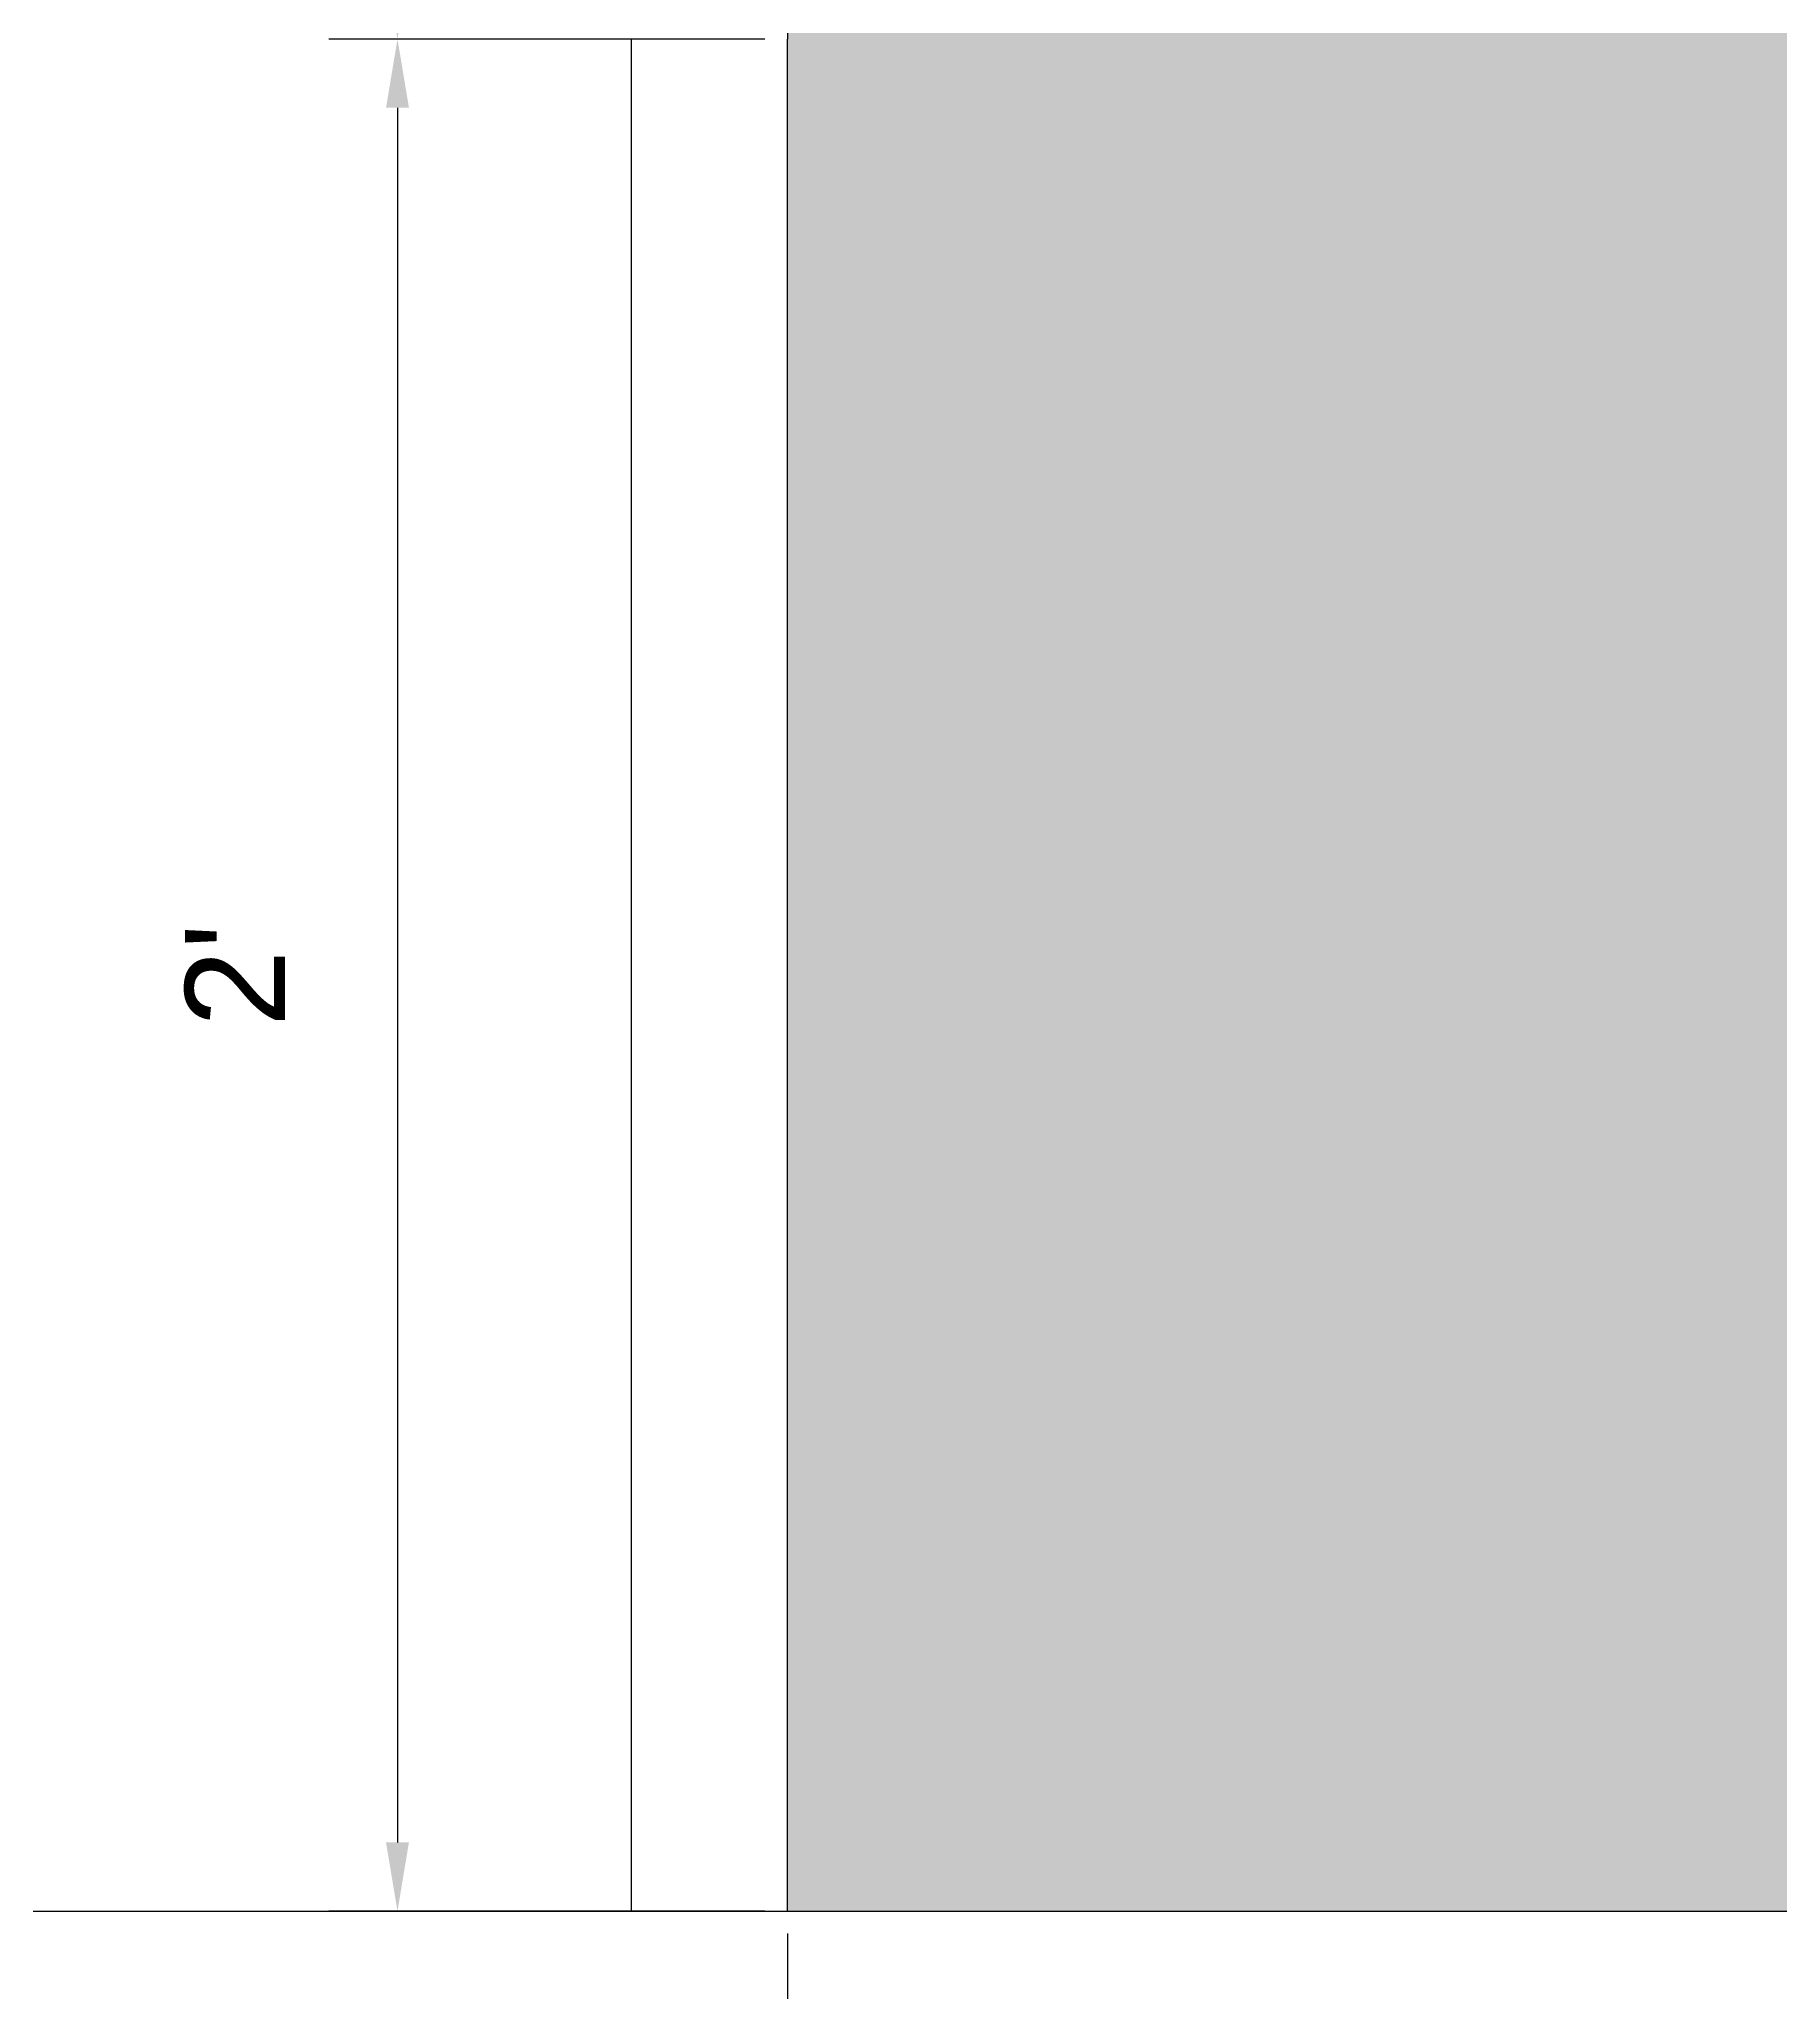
# Model space of a CAD drawing. Header units: inches. Extents: x -73 to 182, y -44 to 88.
# Drawn here: x 28.65 to 50.99, y 0.2 to 25.25 of the extents above; entities that cross this region are included whole.
import ezdxf

# ---------------------------------------------------------------- set-up
doc = ezdxf.new("R2010")
doc.units = ezdxf.units.IN
doc.header["$LTSCALE"] = 0.3
doc.header["$MEASUREMENT"] = 0
for name, color, linetype in [('-Dimensions', 7, 'Continuous'), ('Fills', 7, 'Continuous'), ('Lines & Shapes', 7, 'Continuous')]:
    doc.layers.add(name, color=color, linetype=linetype)
doc.styles.get("Standard").update_dxf_attribs({"font": 'arial.ttf'})
doc.dimstyles.new('Annotative', dxfattribs={"dimscale": 0, "dimtxt": 0.18, "dimasz": 0.18, "dimexe": 0.18, "dimexo": 0.0625, "dimgap": 0.09, "dimtad": 0, "dimtih": 1, "dimtoh": 1, "dimdec": 4, "dimzin": 0, "dimdsep": 46, "dimtxsty": 'Standard', "dimcen": 0.09, "dimadec": 0, "dimazin": 0, "dimtfac": 1, "dimtdec": 4, "dimtofl": 0, "dimtmove": 0, "dimatfit": 3, "dimfxl": 1, "dimtolj": 1, "dimtzin": 0, "dimarcsym": 0})

# ---------------------------------------------------------------- blocks, each defined once
blk = doc.blocks.new('*D39')
at = {"layer": '-Dimensions', "color": 0, "lineweight": -2, "transparency": 16777216}
for p, q in [((49.962, 37.25), (32.37, 37.25)), ((33.25, 26.13), (33.25, 36.37)), ((37.962, 25.25), (32.37, 25.25))]:
    blk.add_line(p, q, dxfattribs=at)
at = {"layer": '-Dimensions', "color": 0, "lineweight": 9, "transparency": 16777216}
for points in [[(33.103, 36.37), (33.397, 36.37), (33.25, 37.25)], [(33.103, 26.13), (33.397, 26.13), (33.25, 25.25)]]:
    blk.add_solid(points, dxfattribs=at)
at = {"layer": 'Defpoints', "color": 0, "lineweight": 9, "transparency": 16777216}
for p in [(33.25, 37.25), (50.25, 37.25), (38.25, 25.25)]:
    blk.add_point(p, dxfattribs=at)
at = {"layer": '-Dimensions', "color": 0, "transparency": 16777216, "insert": (31.167, 31.25), "char_height": 1.28, "attachment_point": 5, "rotation": 90}
blk.add_mtext("\\A1;1'", dxfattribs=at)
blk = doc.blocks.new('*D37')
at = {"layer": '-Dimensions', "color": 0, "lineweight": -2, "transparency": 16777216}
for p, q in [((49.962, 61.25), (8.37, 61.25)), ((9.25, 2.13), (9.25, 60.37)), ((25.962, 1.25), (8.37, 1.25))]:
    blk.add_line(p, q, dxfattribs=at)
at = {"layer": '-Dimensions', "color": 0, "lineweight": 9, "transparency": 16777216}
for points in [[(9.103, 60.37), (9.397, 60.37), (9.25, 61.25)], [(9.103, 2.13), (9.397, 2.13), (9.25, 1.25)]]:
    blk.add_solid(points, dxfattribs=at)
at = {"layer": 'Defpoints', "color": 0, "lineweight": 9, "transparency": 16777216}
for p in [(9.25, 61.25), (50.25, 61.25), (26.25, 1.25)]:
    blk.add_point(p, dxfattribs=at)
at = {"layer": '-Dimensions', "color": 0, "transparency": 16777216, "insert": (7.159, 31.25), "char_height": 1.28, "attachment_point": 5, "rotation": 90}
blk.add_mtext("\\A1;5'", dxfattribs=at)
blk = doc.blocks.new('*D36')
at = {"layer": '-Dimensions', "color": 0, "lineweight": -2, "transparency": 16777216}
for p, q in [((26.25, 0.962), (26.25, -11.63)), ((38.25, 0.962), (38.25, -11.63)), ((27.13, -10.75), (37.37, -10.75))]:
    blk.add_line(p, q, dxfattribs=at)
at = {"layer": '-Dimensions', "color": 0, "lineweight": 9, "transparency": 16777216}
for points in [[(27.13, -10.603), (27.13, -10.897), (26.25, -10.75)], [(37.37, -10.603), (37.37, -10.897), (38.25, -10.75)]]:
    blk.add_solid(points, dxfattribs=at)
at = {"layer": 'Defpoints', "color": 0, "lineweight": 9, "transparency": 16777216}
for p in [(26.25, 1.25), (38.25, 1.25), (38.25, -10.75)]:
    blk.add_point(p, dxfattribs=at)
at = {"layer": '-Dimensions', "color": 0, "transparency": 16777216, "insert": (32.25, -12.833), "char_height": 1.28, "attachment_point": 5}
blk.add_mtext("\\A1;1'", dxfattribs=at)
blk = doc.blocks.new('*D35')
at = {"layer": '-Dimensions', "color": 0, "lineweight": -2, "transparency": 16777216}
for p, q in [((38.25, 0.962), (38.25, -11.63)), ((62.25, 0.962), (62.25, -11.63)), ((39.13, -10.75), (61.37, -10.75))]:
    blk.add_line(p, q, dxfattribs=at)
at = {"layer": '-Dimensions', "color": 0, "lineweight": 9, "transparency": 16777216}
for points in [[(39.13, -10.603), (39.13, -10.897), (38.25, -10.75)], [(61.37, -10.603), (61.37, -10.897), (62.25, -10.75)]]:
    blk.add_solid(points, dxfattribs=at)
at = {"layer": 'Defpoints', "color": 0, "lineweight": 9, "transparency": 16777216}
for p in [(38.25, 1.25), (62.25, 1.25), (62.25, -10.75)]:
    blk.add_point(p, dxfattribs=at)
at = {"layer": '-Dimensions', "color": 0, "transparency": 16777216, "insert": (50.25, -12.833), "char_height": 1.28, "attachment_point": 5}
blk.add_mtext("\\A1;2'", dxfattribs=at)
blk = doc.blocks.new('*D33')
at = {"layer": '-Dimensions', "color": 0, "lineweight": -2, "transparency": 16777216}
for p, q in [((37.962, 25.25), (32.37, 25.25)), ((33.25, 24.37), (33.25, 2.13)), ((37.962, 1.25), (32.37, 1.25))]:
    blk.add_line(p, q, dxfattribs=at)
at = {"layer": '-Dimensions', "color": 0, "lineweight": 9, "transparency": 16777216}
for points in [[(33.103, 24.37), (33.397, 24.37), (33.25, 25.25)], [(33.103, 2.13), (33.397, 2.13), (33.25, 1.25)]]:
    blk.add_solid(points, dxfattribs=at)
at = {"layer": 'Defpoints', "color": 0, "lineweight": 9, "transparency": 16777216}
for p in [(38.25, 25.25), (33.25, 1.25), (38.25, 1.25)]:
    blk.add_point(p, dxfattribs=at)
at = {"layer": '-Dimensions', "color": 0, "transparency": 16777216, "insert": (31.167, 13.25), "char_height": 1.28, "attachment_point": 5, "rotation": 90}
blk.add_mtext("\\A1;2'", dxfattribs=at)
blk = doc.blocks.new('*D32')
at = {"layer": '-Dimensions', "color": 0, "lineweight": -2, "transparency": 16777216}
for p, q in [((26.25, 0.962), (26.25, -17.63)), ((74.25, 0.962), (74.25, -17.63)), ((27.13, -16.75), (73.37, -16.75))]:
    blk.add_line(p, q, dxfattribs=at)
at = {"layer": '-Dimensions', "color": 0, "lineweight": 9, "transparency": 16777216}
for points in [[(27.13, -16.603), (27.13, -16.897), (26.25, -16.75)], [(73.37, -16.603), (73.37, -16.897), (74.25, -16.75)]]:
    blk.add_solid(points, dxfattribs=at)
at = {"layer": 'Defpoints', "color": 0, "lineweight": 9, "transparency": 16777216}
for p in [(26.25, 1.25), (74.25, 1.25), (74.25, -16.75)]:
    blk.add_point(p, dxfattribs=at)
at = {"layer": '-Dimensions', "color": 0, "transparency": 16777216, "insert": (50.25, -18.83), "char_height": 1.28, "attachment_point": 5}
blk.add_mtext("\\A1;4'", dxfattribs=at)
blk = doc.blocks.new('*D31')
at = {"layer": '-Dimensions', "color": 0, "lineweight": -2, "transparency": 16777216}
for p, q in [((50.538, 37.25), (68.13, 37.25)), ((67.25, 36.37), (67.25, 2.13)), ((62.538, 1.25), (68.13, 1.25))]:
    blk.add_line(p, q, dxfattribs=at)
at = {"layer": '-Dimensions', "color": 0, "lineweight": 9, "transparency": 16777216}
for points in [[(67.103, 36.37), (67.397, 36.37), (67.25, 37.25)], [(67.103, 2.13), (67.397, 2.13), (67.25, 1.25)]]:
    blk.add_solid(points, dxfattribs=at)
at = {"layer": 'Defpoints', "color": 0, "lineweight": 9, "transparency": 16777216}
for p in [(50.25, 37.25), (62.25, 1.25), (67.25, 1.25)]:
    blk.add_point(p, dxfattribs=at)
at = {"layer": '-Dimensions', "color": 0, "transparency": 16777216, "insert": (69.344, 19.25), "char_height": 1.28, "attachment_point": 5, "rotation": 90}
blk.add_mtext("\\A1;3'", dxfattribs=at)

msp = doc.modelspace()

# ---------------------------------------------------------------- hatches: boundary and pattern name
at = {"layer": 'Fills'}
h = msp.add_hatch(color=256, dxfattribs=at)
h.dxf.hatch_style = 1
h.paths.add_polyline_path([(62.25, 25.25, 1), (38.25, 25.25), (38.25, 1.25), (62.25, 1.25)])

# ---------------------------------------------------------------- linework, layer by layer
at = {"layer": 'Lines & Shapes'}
for points in [[(36.25, 1.25), (36.25, 25.25)], [(38.25, 1.25), (38.25, 25.25)], [(20.25, 1.25), (80.25, 1.25)]]:
    msp.add_lwpolyline(points, dxfattribs=at)
msp.add_arc((50.25, 25.25), 12, 0, 180, dxfattribs=at)

# ---------------------------------------------------------------- dimensions: what is measured, and where the dimension line sits
at = {"layer": '-Dimensions'}
for base, p1, p2, picture, middle in [((9.25, 61.25), (26.25, 1.25), (50.25, 61.25), '*D37', (7.159, 31.25)), ((33.25, 37.25), (38.25, 25.25), (50.25, 37.25), '*D39', (31.167, 31.25)), ((67.25, 1.25), (50.25, 37.25), (62.25, 1.25), '*D31', (69.344, 19.25)), ((33.25, 1.25), (38.25, 25.25), (38.25, 1.25), '*D33', (31.167, 13.25))]:
    dim = msp.add_linear_dim(base=base, p1=p1, p2=p2, angle=90, dimstyle='Annotative', override={"dimscale": 0, "dimtxt": 0.08, "dimasz": 0.055, "dimexe": 0.055, "dimexo": 0.018, "dimtad": 2, "dimtih": 0, "dimtoh": 0, "dimdec": 0, "dimlunit": 4, "dimtdec": 0, "dimtix": 0, "dimtofl": 0, "dimtmove": 0, "dimatfit": 3, "dimfrac": 2}, dxfattribs=at)
    dim.commit()
    dim.dimension.update_dxf_attribs({"geometry": picture, "text_midpoint": middle})
for base, p1, p2, picture, middle in [((38.25, -10.75), (26.25, 1.25), (38.25, 1.25), '*D36', (32.25, -12.833)), ((74.25, -16.75), (26.25, 1.25), (74.25, 1.25), '*D32', (50.25, -18.83)), ((62.25, -10.75), (38.25, 1.25), (62.25, 1.25), '*D35', (50.25, -12.833))]:
    dim = msp.add_linear_dim(base=base, p1=p1, p2=p2, dimstyle='Annotative', override={"dimscale": 0, "dimtxt": 0.08, "dimasz": 0.055, "dimexe": 0.055, "dimexo": 0.018, "dimtad": 2, "dimtih": 0, "dimtoh": 0, "dimdec": 0, "dimlunit": 4, "dimtdec": 0, "dimtix": 0, "dimtofl": 0, "dimtmove": 0, "dimatfit": 3, "dimfrac": 2}, dxfattribs=at)
    dim.commit()
    dim.dimension.update_dxf_attribs({"geometry": picture, "text_midpoint": middle})

doc.saveas('drawing.dxf')
